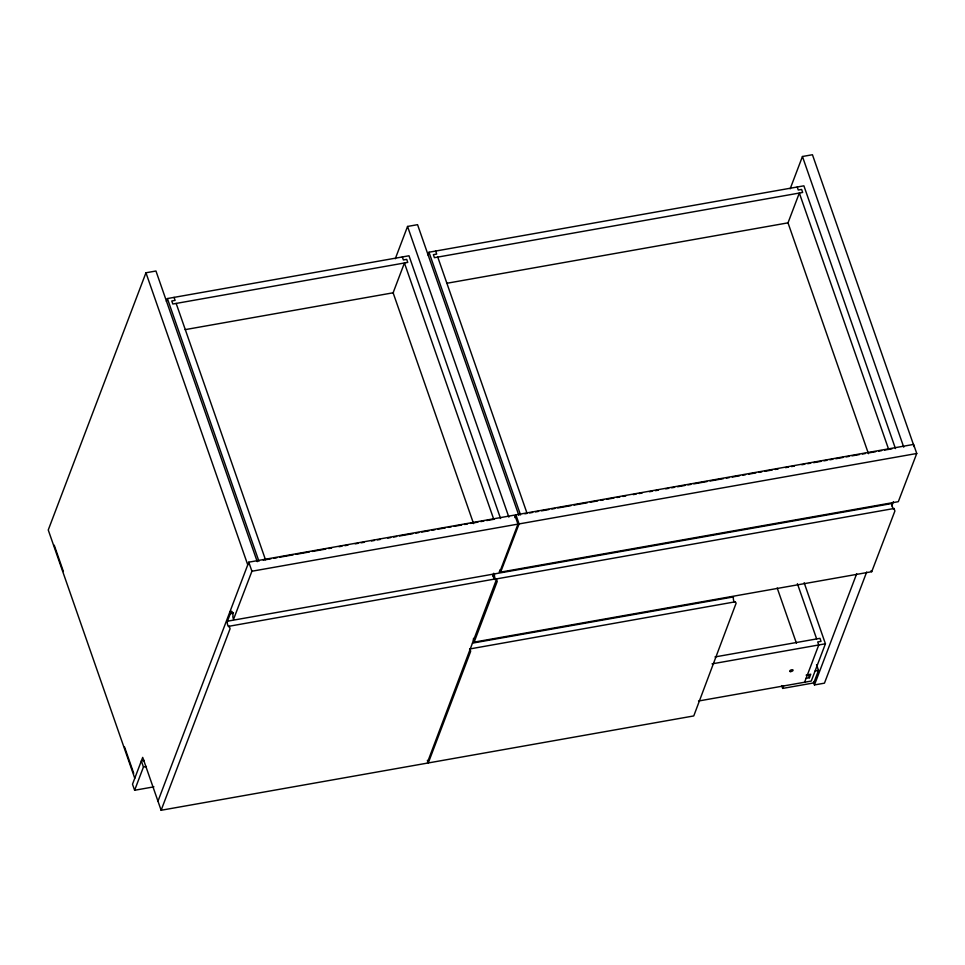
<?xml version="1.0" encoding="UTF-8"?>
<svg xmlns="http://www.w3.org/2000/svg" width="965" height="965" viewBox="0 0 965 965"><rect width="100%" height="100%" fill="white"/><g stroke="black" fill="none" stroke-linecap="round" stroke-linejoin="round"><path stroke-width="1.45" d="M473.308 639.662L473.369 639.433A2.967 0.917 80 0 0 473.526 638.348M257.245 561.666L155.956 271.008L145.956 272.781L48.25 529.99L134.774 778.248M166.342 301.321L167.391 298.559L408.991 255.773L500.558 518.495M153.905 786.837L134.618 790.263L143.447 767.006L141.336 760.963L144.304 760.444M157.971 801.203L248.765 562.173L514.803 515.057L517.964 524.116L499.737 572.1L499.134 571.883M134.618 790.263L132.507 784.219L142.699 757.392L161.131 810.262L427.169 763.146L496.143 580.363L495.443 578.916L229.2 626.237A2.967 0.917 80 0 1 227.752 625.211A2.967 0.917 80 0 1 227.438 621.207L230.273 613.752L229.742 612.244M233.458 612.63L230.502 613.161L231.069 611.665A2.967 0.917 80 0 1 232.505 612.691A2.967 0.917 80 0 1 232.818 616.707L233.494 619.421L251.925 571.232L248.765 562.173M161.131 810.262L230.068 628.758L229.2 626.237M395.276 258.777L407.556 226.449L417.556 224.676L518.844 515.334M427.941 254.989L428.991 252.227L803.893 185.823L895.448 448.556M492.681 576.033L493.73 573.258M514.876 517.602L515.913 514.852L913.59 444.419L916.75 453.49L898.319 501.679L500.654 572.112L499.894 569.929M469.569 649.264A2.967 0.917 80 0 0 469.738 648.962L735.318 601.798L736.126 603.185L693.763 715.933L428.279 762.953L470.618 651.484L470.208 648.95M515.913 514.852L519.073 523.923L500.654 572.112M790.166 188.826L802.446 156.499L812.446 154.738L914.241 446.807M816.535 664.716L818.513 670.398L813.76 682.918L782.651 688.419L783.556 686.043M804.605 682.231L818.766 644.97L817.705 641.954L821.034 641.363L819.985 638.335L714.993 656.936M806.077 678.347L809.418 677.756L810.769 674.185L806.137 675.138M804.147 582.727L825.425 643.788L811.275 681.049L698.539 701.012M866.679 572.016L824.46 683.16L814.46 684.933L856.679 573.789M891.793 505.901L893.397 501.679M474.044 642.147L871.721 571.714L894.905 511.004L894.024 508.495A2.967 0.917 80 0 1 892.577 507.457A2.967 0.917 80 0 1 892.263 503.453L494.599 573.885A2.967 0.917 80 0 0 494.9 577.902A2.967 0.917 80 0 0 496.348 578.928L497.228 581.437L474.153 642.099L473.345 640.7M185.147 329.632L393.491 292.733M446.771 283.288L788.381 222.782M263.264 560.134L271.02 558.759M273.976 558.24L276.931 557.722M279.886 557.191L293.191 554.839M296.146 554.32L309.439 551.956M312.395 551.437L325.7 549.085M328.655 548.554L331.61 548.036M338.992 546.721L341.948 546.202M344.903 545.683L347.858 545.153M355.241 543.85L358.196 543.319M361.151 542.8L364.107 542.282M371.501 540.967L374.456 540.448M377.411 539.918L380.367 539.399M387.749 538.084L390.704 537.565M393.66 537.047L396.615 536.516M399.57 535.997L412.875 533.645M415.831 533.114L418.786 532.596M421.741 532.065L429.123 530.762M432.079 530.243L435.034 529.713M437.989 529.194L445.384 527.879M448.339 527.36L451.294 526.83M454.25 526.311L461.632 525.008M464.587 524.478L467.543 523.959M470.498 523.428L477.892 522.125M480.847 521.607L483.803 521.076M486.758 520.557L494.14 519.242M524.864 513.802L527.083 513.416L437.76 257.088M529.676 512.958L532.632 512.427M535.587 511.908L538.542 511.378M541.498 510.859L548.892 509.544M551.859 509.025L554.815 508.495M557.77 507.976L571.075 505.624M574.042 505.093L587.347 502.741M590.303 502.21L597.697 500.907M600.652 500.377L603.62 499.858M606.575 499.327L613.969 498.024M616.924 497.494L619.88 496.975M622.835 496.456L625.803 495.926M633.197 494.623L636.152 494.092M639.107 493.573L642.063 493.043M649.457 491.74L652.412 491.209M655.38 490.69L658.335 490.16M665.729 488.857L668.685 488.326M671.64 487.808L674.595 487.289M677.563 486.758L684.957 485.455M687.912 484.925L690.868 484.406M693.823 483.875L707.14 481.523M710.095 481.004L723.4 478.64M726.356 478.121L729.323 477.591M732.278 477.072L739.673 475.757M742.628 475.238L745.583 474.708M748.538 474.189L755.933 472.874M758.9 472.355L761.855 471.837M764.811 471.306L772.205 470.003M775.16 469.473L778.116 468.954M785.51 467.639L788.477 467.12M791.433 466.59L794.388 466.071M801.782 464.756L804.738 464.237M807.693 463.707L810.66 463.188M813.616 462.669L821.01 461.354M823.965 460.836L826.921 460.305M829.876 459.786L832.843 459.256M835.799 458.737L843.193 457.422M846.148 456.903L849.103 456.373M852.059 455.854L859.453 454.539M862.421 454.02L865.376 453.502M868.331 452.971L875.725 451.668M878.681 451.137L881.636 450.619M884.603 450.088L891.998 448.785M251.925 571.232L517.964 524.116M519.073 523.923L916.75 453.49M230.273 613.752L233.228 613.233M227.438 621.207L493.477 574.091A2.967 0.917 80 0 0 493.501 577.022A2.967 0.917 80 0 0 494.575 579.434M496.348 578.928L894.024 508.495M472.44 643.136L733.472 596.913A2.967 0.917 80 0 0 733.786 600.918A2.967 0.917 80 0 0 735.234 601.943M712.061 663.872L825.425 643.788M143.447 767.006L146.415 766.487M815.184 670.989L818.513 670.398M871.721 571.714L871.093 570.641M802.446 156.499L903.747 447.157M797.223 187.005L798.272 190.033L801.613 189.442L802.663 192.457L434.431 257.679L433.369 254.664L436.699 254.072L435.649 251.045M888.656 449.376L799.334 193.048L788.007 222.855L868.452 453.683M797.404 583.692L816.655 638.926M813.471 682.098L814.46 684.933M808.356 674.74L809.418 677.756M777.199 588.011L796.451 643.245M781.662 685.584L782.651 688.419M428.991 252.227L520.545 514.948M407.556 226.449L508.857 517.107M402.333 256.943L403.382 259.971L406.711 259.38L407.761 262.396L172.832 304.011L171.77 300.996L175.111 300.404L174.05 297.377M493.766 519.315L404.431 262.987L393.117 292.793L473.562 523.621M427.374 760.36L428.279 762.953M176.161 303.42L265.496 559.748M167.391 298.559L258.946 561.292M145.956 272.781L247.752 564.851M229.972 611.641L230.502 613.161M54.221 545.189L63.388 571.497M124.545 746.994L133.725 773.303M495.238 579.121A2.967 0.917 80 0 1 494.84 579.531M790.383 671.604A1.785 0.784 -19.2 0 0 793.073 670.289A1.785 0.784 -19.2 0 0 790.697 670.108A1.785 0.784 -19.2 0 0 790.383 671.604"/></g></svg>
